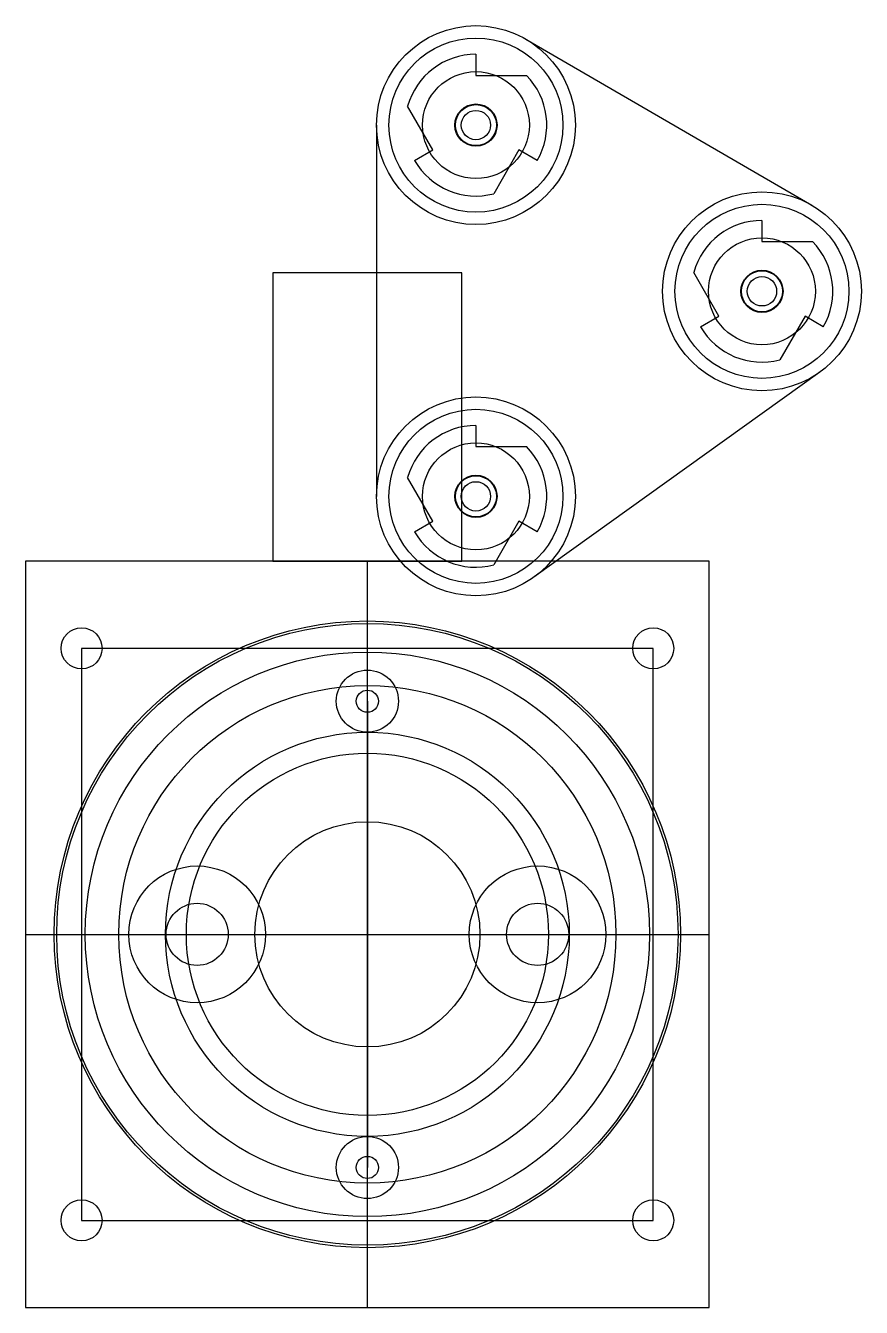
# Model space of a CAD drawing. Extents: x 2.2 to 16.2, y 27.6 to 32.7.
# Drawn here: x 12.83 to 16.19, y 27.56 to 32.71 of the extents above.
import ezdxf

# ---------------------------------------------------------------- set-up
doc = ezdxf.new("R2010")
doc.units = 0
doc.header["$LTSCALE"] = 5
doc.header["$MEASUREMENT"] = 0
for name, color, linetype in [('Z0_BOTCOMP', 4, 'Continuous'), ('Z0_CUT500', 4, 'Continuous'), ('Z0_RUBBER', 4, 'Continuous'), ('Z0_TOPCOMP', 6, 'Continuous')]:
    doc.layers.add(name, color=color, linetype=linetype)

msp = doc.modelspace()

# ---------------------------------------------------------------- linework, layer by layer
at = {"layer": 'Z0_BOTCOMP', "color": 4, "linetype": 'Continuous', "lineweight": 25}
for p, q in [((14.6395, 32.599), (14.6395, 32.514)), ((14.6395, 32.514), (14.8426, 32.514)), ((14.4663, 32.214), (14.3648, 32.3899)), ((14.3927, 32.1715), (14.4663, 32.214)), ((14.8127, 32.214), (14.7112, 32.0382)), ((14.8863, 32.1715), (14.8127, 32.214)), ((15.7903, 31.9308), (15.7903, 31.8458)), ((15.7903, 31.8458), (15.9933, 31.8458)), ((13.8227, 31.7201), (13.8227, 30.5601)), ((14.5827, 31.7201), (13.8227, 31.7201)), ((14.5827, 30.5601), (14.5827, 31.7201)), ((15.6171, 31.5458), (15.5155, 31.7216)), ((15.5435, 31.5033), (15.6171, 31.5458)), ((15.9635, 31.5458), (15.862, 31.37)), ((16.0371, 31.5033), (15.9635, 31.5458)), ((14.6395, 31.1063), (14.6395, 31.0213)), ((14.6395, 31.0213), (14.8426, 31.0213)), ((14.4663, 30.7213), (14.3648, 30.8972)), ((14.3927, 30.6788), (14.4663, 30.7213)), ((14.8127, 30.7213), (14.7112, 30.5455)), ((14.8863, 30.6788), (14.8127, 30.7213)), ((12.8277, 30.5601), (12.8277, 27.5601)), ((15.5777, 30.5601), (12.8277, 30.5601)), ((13.8227, 30.5601), (14.5827, 30.5601)), ((14.2027, 27.5601), (14.2027, 30.5601)), ((15.5777, 27.5601), (15.5777, 30.5601)), ((15.3527, 30.2101), (13.0527, 30.2101)), ((13.0527, 30.2101), (13.0527, 27.9101)), ((14.2027, 27.9101), (14.2027, 30.2101)), ((15.3527, 27.9101), (15.3527, 30.2101)), ((14.2027, 29.9976), (14.2027, 28.1226)), ((14.2027, 28.3318), (14.2027, 29.7885)), ((12.8277, 29.0601), (15.5777, 29.0601)), ((13.0527, 29.0601), (15.3527, 29.0601)), ((13.4744, 29.0601), (14.9311, 29.0601)), ((13.5177, 29.0601), (14.8877, 29.0601)), ((13.0527, 27.9101), (15.3527, 27.9101)), ((12.8277, 27.5601), (15.5777, 27.5601))]:
    msp.add_line(p, q, dxfattribs=at)
for centre, radius in [((14.6395, 32.314), 0.085), ((14.6395, 32.314), 0.059), ((15.7903, 31.6458), 0.085), ((15.7903, 31.6458), 0.059), ((14.6395, 30.8213), 0.085), ((14.6395, 30.8213), 0.059), ((14.2027, 29.0601), 1.25), ((13.0527, 30.2101), 0.0825), ((15.3527, 30.2101), 0.0825), ((14.2027, 29.0601), 1.135), ((14.2027, 29.9976), 0.125), ((14.2027, 29.0601), 1), ((14.2027, 29.9976), 0.0445), ((14.2027, 29.0601), 0.8125), ((14.2027, 29.0601), 0.7283), ((14.2027, 29.0601), 0.4528), ((13.5177, 29.0601), 0.275), ((14.8877, 29.0601), 0.275), ((13.5177, 29.0601), 0.125), ((14.8877, 29.0601), 0.125), ((14.2027, 28.1226), 0.125), ((14.2027, 28.1226), 0.0445), ((13.0527, 27.9101), 0.0825), ((15.3527, 27.9101), 0.0825)]:
    msp.add_circle(centre, radius, dxfattribs=at)
for centre, start, end in [((14.6395, 32.314), 90, 164.5679), ((14.6395, 32.314), -30, 44.5679), ((14.6395, 32.314), -150, -75.4321), ((15.7903, 31.6458), 90, 164.5679), ((15.7903, 31.6458), -30, 44.5679), ((15.7903, 31.6458), -150, -75.4321), ((14.6395, 30.8213), 90, 164.5679), ((14.6395, 30.8213), -30, 44.5679), ((14.6395, 30.8213), -150, -75.4321)]:
    msp.add_arc(centre, 0.285, start, end, dxfattribs=at)
at = {"layer": 'Z0_CUT500', "color": 5, "linetype": 'Continuous', "lineweight": 25}
for centre, radius in [((14.6395, 32.314), 0.0825), ((15.7903, 31.6458), 0.0825), ((14.6395, 30.8213), 0.0825), ((14.2027, 29.0601), 1.26)]:
    msp.add_circle(centre, radius, dxfattribs=at)
at = {"layer": 'Z0_RUBBER', "color": 2, "linetype": 'Continuous', "lineweight": 25}
for centre, radius in [((14.6395, 32.314), 0.4), ((14.6395, 32.314), 0.215), ((15.7903, 31.6458), 0.4), ((15.7903, 31.6458), 0.215), ((14.6395, 30.8213), 0.4), ((14.6395, 30.8213), 0.215)]:
    msp.add_circle(centre, radius, dxfattribs=at)
at = {"layer": 'Z0_TOPCOMP', "color": 6, "linetype": 'Continuous', "lineweight": 25}
for p, q in [((14.8404, 32.66), (15.9911, 31.9917)), ((14.2395, 32.314), (14.2395, 30.8213)), ((16.0232, 31.3207), (14.8725, 30.4962))]:
    msp.add_line(p, q, dxfattribs=at)
for centre in [(14.6395, 32.314), (15.7903, 31.6458), (14.6395, 30.8213)]:
    msp.add_circle(centre, 0.35, dxfattribs=at)

doc.saveas('drawing.dxf')
